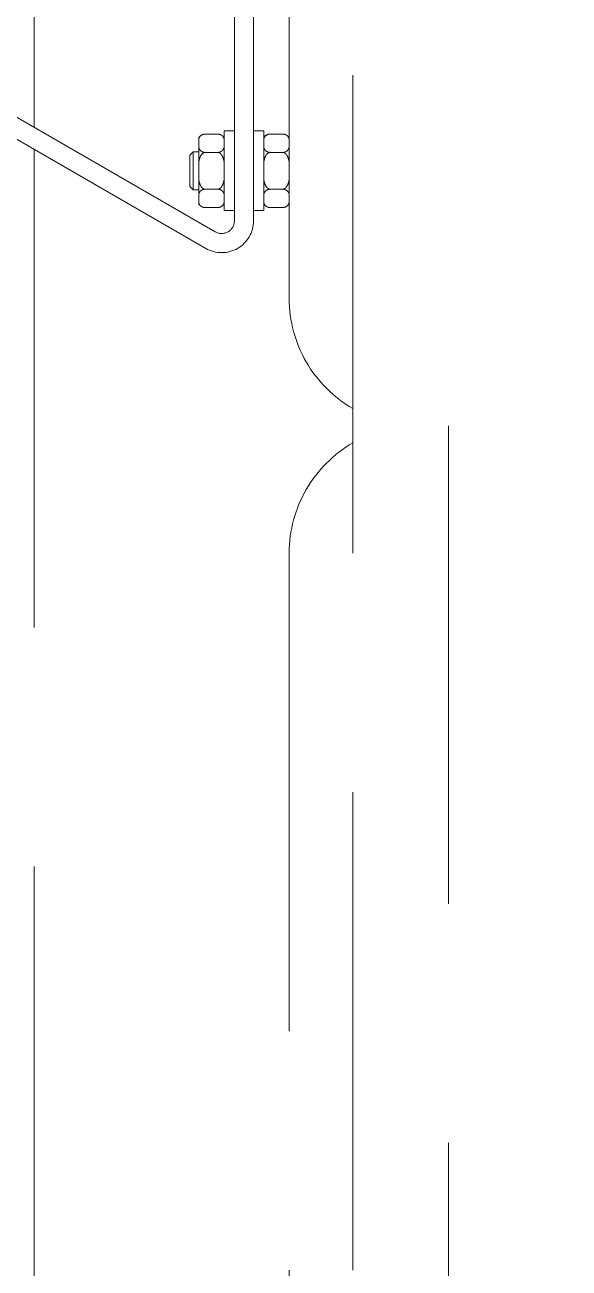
# Model space of a CAD drawing. Header units: inches. Extents: x 16559 to 58559, y 6500 to 36200.
# Drawn here: x 34803.1 to 34888.5, y 23422 to 23617.1 of the extents above; entities that cross this region are included whole.
import ezdxf

# ---------------------------------------------------------------- set-up
doc = ezdxf.new("R2010")
doc.units = ezdxf.units.IN
doc.header["$LTSCALE"] = 300
doc.linetypes.add('NASCOSTA', pattern=[0.375, 0.25, -0.125])
doc.layers.add('MACCHINA', color=40, linetype='Continuous')

# ---------------------------------------------------------------- blocks, each defined once
blk = doc.blocks.new('A$C4fed211f')
at = {"layer": 'MACCHINA', "color": 254, "linetype": 'NASCOSTA', "lineweight": 5}
for p, q in [((-900, 962.8), (-900, 690)), ((-890, 950), (-890, 390)), ((-908.6, 887.84), (-908.6, 702.16)), ((-905.6, 702.16), (-905.6, 887.84)), ((-940, 782.5), (-940, 716.82)), ((-911.6, 700.43), (-967.67, 732.8)), ((-970.02, 730.69), (-913.1, 697.83)), ((-908.6, 716.25), (-910.2, 716.25)), ((-910.2, 703.75), (-910.2, 716.25)), ((-904, 716.25), (-905.6, 716.25)), ((-904, 716.25), (-904, 703.75)), ((-914.2, 704.83), (-914.2, 715.17)), ((-913.16, 715.77), (-911.24, 715.77)), ((-901.04, 715.77), (-902.96, 715.77)), ((-940, 713.36), (-940, 532)), ((-915.04, 713), (-915.6, 712.44)), ((-915.6, 707.56), (-915.6, 712.44)), ((-914.2, 713), (-915.04, 713)), ((-915.04, 713), (-915.04, 707)), ((-911.24, 712.89), (-913.16, 712.89)), ((-901.04, 712.88), (-902.96, 712.88)), ((-915.6, 707.56), (-915.04, 707)), ((-915.04, 707), (-914.2, 707)), ((-913.16, 707.12), (-911.24, 707.12)), ((-902.96, 707.12), (-901.04, 707.12)), ((-913.16, 704.23), (-911.24, 704.23)), ((-910.2, 703.75), (-908.6, 703.75)), ((-905.6, 703.75), (-904, 703.75)), ((-901.04, 704.23), (-902.96, 704.23)), ((-875, 670), (-875, 200)), ((-775, 670), (-875, 670)), ((-900, 650), (-900, 200))]:
    blk.add_line(p, q, dxfattribs=at)
blk.add_circle((-1025.6, 795), 85, dxfattribs=at)
for centre, radius, start, end in [((-913.16, 714.57), 1.2, 128.6178, 150), ((-913.16, 714.57), 1.2, 90, 90.7699), ((-911.24, 714.57), 1.2, 69.933, 90), ((-911.24, 714.57), 1.2, 30, 53.1222), ((-902.96, 714.57), 1.2, 90.7699, 150), ((-901.04, 714.57), 1.2, 69.933, 90), ((-901.04, 714.57), 1.2, 30, 53.1222), ((-913.16, 705.43), 1.2, 210, 233.1222), ((-913.16, 705.43), 1.2, 249.933, 270), ((-911.24, 705.43), 1.2, 270.7699, 330), ((-902.96, 705.43), 1.2, 210, 233.1222), ((-902.96, 705.43), 1.2, 249.934, 275.1041), ((-901.04, 705.43), 1.2, 270.7699, 330), ((-910.6, 702.16), 5, 240, 0), ((-910.6, 702.16), 2, 240, 0), ((-880, 690), 20, 180, 240), ((-880, 650), 20, 120, 180)]:
    blk.add_arc(centre, radius, start, end, dxfattribs=at)
for points, knots in [([(-914.2, 714.99), (-914.14, 715.14), (-914.07, 715.35), (-913.81, 715.58), (-913.59, 715.7), (-913.36, 715.76), (-913.22, 715.77), (-913.16, 715.77)], [0, 0, 0, 0, 0.449309, 0.620847, 0.793578, 0.907876, 1, 1, 1, 1]), ([(-910.2, 714.99), (-910.26, 715.14), (-910.33, 715.35), (-910.59, 715.58), (-910.81, 715.7), (-911.04, 715.76), (-911.18, 715.77), (-911.24, 715.77)], [0, 0, 0, 0, 0.449309, 0.620847, 0.793578, 0.907876, 1, 1, 1, 1]), ([(-904, 714.99), (-903.94, 715.14), (-903.87, 715.35), (-903.61, 715.58), (-903.39, 715.7), (-903.16, 715.76), (-903.02, 715.77), (-902.96, 715.77)], [0, 0, 0, 0, 0.449309, 0.620847, 0.793578, 0.907876, 1, 1, 1, 1]), ([(-900, 714.99), (-900.06, 715.14), (-900.13, 715.35), (-900.39, 715.58), (-900.61, 715.7), (-900.84, 715.76), (-900.98, 715.77), (-901.04, 715.77)], [0, 0, 0, 0, 0.449309, 0.620847, 0.793578, 0.907876, 1, 1, 1, 1]), ([(-913.16, 712.89), (-913.23, 712.89), (-913.37, 712.9), (-913.6, 712.96), (-913.86, 713.1), (-914.08, 713.35), (-914.16, 713.56), (-914.2, 713.67)], [0, 0, 0, 0, 0.104694, 0.209031, 0.376552, 0.658606, 1, 1, 1, 1]), ([(-913.16, 712.88), (-913.2, 712.88), (-913.31, 712.87), (-913.5, 712.8), (-913.75, 712.59), (-914.03, 712.13), (-914.15, 711.66), (-914.2, 711.35), (-914.2, 711.32)], [0, 0, 0, 0, 0.058361, 0.158739, 0.302182, 0.526326, 0.959745, 1, 1, 1, 1]), ([(-911.24, 712.89), (-911.17, 712.89), (-911.03, 712.9), (-910.8, 712.96), (-910.54, 713.1), (-910.32, 713.35), (-910.24, 713.56), (-910.2, 713.67)], [0, 0, 0, 0, 0.104694, 0.209031, 0.376552, 0.658606, 1, 1, 1, 1]), ([(-911.24, 712.88), (-911.2, 712.88), (-911.09, 712.87), (-910.9, 712.8), (-910.65, 712.59), (-910.37, 712.13), (-910.25, 711.66), (-910.2, 711.35), (-910.2, 711.32)], [0, 0, 0, 0, 0.058361, 0.158739, 0.302182, 0.526326, 0.959745, 1, 1, 1, 1]), ([(-902.96, 712.89), (-903.03, 712.89), (-903.17, 712.9), (-903.4, 712.96), (-903.66, 713.1), (-903.88, 713.35), (-903.96, 713.56), (-904, 713.67)], [0, 0, 0, 0, 0.104694, 0.209031, 0.376552, 0.658606, 1, 1, 1, 1]), ([(-904, 711.32), (-903.99, 711.39), (-903.94, 711.72), (-903.81, 712.16), (-903.55, 712.59), (-903.3, 712.8), (-903.09, 712.88), (-902.99, 712.88), (-902.96, 712.88)], [0, 0, 0, 0, 0.109674, 0.49306, 0.671467, 0.851796, 0.957939, 1, 1, 1, 1]), ([(-901.04, 712.89), (-900.97, 712.89), (-900.83, 712.9), (-900.6, 712.96), (-900.34, 713.1), (-900.12, 713.35), (-900.04, 713.56), (-900, 713.67)], [0, 0, 0, 0, 0.104694, 0.209031, 0.376552, 0.658606, 1, 1, 1, 1]), ([(-900, 711.32), (-900.01, 711.39), (-900.06, 711.72), (-900.19, 712.16), (-900.45, 712.59), (-900.7, 712.8), (-900.91, 712.88), (-901.01, 712.88), (-901.04, 712.88)], [0, 0, 0, 0, 0.109674, 0.49306, 0.671467, 0.851796, 0.957939, 1, 1, 1, 1]), ([(-914.2, 708.68), (-914.19, 708.61), (-914.14, 708.28), (-914.01, 707.84), (-913.75, 707.41), (-913.5, 707.2), (-913.29, 707.12), (-913.19, 707.12), (-913.16, 707.12)], [0, 0, 0, 0, 0.109674, 0.49306, 0.671467, 0.851796, 0.957939, 1, 1, 1, 1]), ([(-910.2, 708.68), (-910.21, 708.61), (-910.26, 708.28), (-910.39, 707.84), (-910.65, 707.41), (-910.9, 707.2), (-911.11, 707.12), (-911.21, 707.12), (-911.24, 707.12)], [0, 0, 0, 0, 0.109674, 0.49306, 0.671467, 0.851796, 0.957939, 1, 1, 1, 1]), ([(-902.96, 707.12), (-903, 707.12), (-903.11, 707.13), (-903.3, 707.2), (-903.55, 707.41), (-903.83, 707.87), (-903.95, 708.34), (-904, 708.65), (-904, 708.68)], [0, 0, 0, 0, 0.058361, 0.158739, 0.302182, 0.526326, 0.959745, 1, 1, 1, 1]), ([(-901.04, 707.12), (-901, 707.12), (-900.89, 707.13), (-900.7, 707.2), (-900.45, 707.41), (-900.17, 707.87), (-900.05, 708.34), (-900, 708.65), (-900, 708.68)], [0, 0, 0, 0, 0.058361, 0.158739, 0.302182, 0.526326, 0.959745, 1, 1, 1, 1]), ([(-913.16, 707.11), (-913.23, 707.11), (-913.37, 707.1), (-913.6, 707.04), (-913.86, 706.9), (-914.08, 706.65), (-914.16, 706.44), (-914.2, 706.33)], [0, 0, 0, 0, 0.104694, 0.209031, 0.376552, 0.658606, 1, 1, 1, 1]), ([(-911.24, 707.11), (-911.17, 707.11), (-911.03, 707.1), (-910.8, 707.04), (-910.54, 706.9), (-910.32, 706.65), (-910.24, 706.44), (-910.2, 706.33)], [0, 0, 0, 0, 0.104694, 0.209031, 0.376552, 0.658606, 1, 1, 1, 1]), ([(-902.96, 707.11), (-903.03, 707.11), (-903.17, 707.1), (-903.4, 707.04), (-903.66, 706.9), (-903.88, 706.65), (-903.96, 706.44), (-904, 706.33)], [0, 0, 0, 0, 0.104694, 0.209031, 0.376552, 0.658606, 1, 1, 1, 1]), ([(-901.04, 707.11), (-900.97, 707.11), (-900.83, 707.1), (-900.6, 707.04), (-900.34, 706.9), (-900.12, 706.65), (-900.04, 706.44), (-900, 706.33)], [0, 0, 0, 0, 0.104694, 0.209031, 0.376552, 0.658606, 1, 1, 1, 1]), ([(-914.2, 705.01), (-914.14, 704.86), (-914.07, 704.65), (-913.81, 704.42), (-913.59, 704.3), (-913.36, 704.24), (-913.22, 704.23), (-913.16, 704.23)], [0, 0, 0, 0, 0.449309, 0.620847, 0.793578, 0.907876, 1, 1, 1, 1]), ([(-910.2, 705.01), (-910.26, 704.86), (-910.33, 704.65), (-910.59, 704.42), (-910.81, 704.3), (-911.04, 704.24), (-911.18, 704.23), (-911.24, 704.23)], [0, 0, 0, 0, 0.449309, 0.620847, 0.793578, 0.907876, 1, 1, 1, 1]), ([(-904, 705.01), (-903.94, 704.86), (-903.87, 704.65), (-903.61, 704.42), (-903.39, 704.3), (-903.16, 704.24), (-903.02, 704.23), (-902.96, 704.23)], [0, 0, 0, 0, 0.449309, 0.620847, 0.793578, 0.907876, 1, 1, 1, 1]), ([(-900, 705.01), (-900.06, 704.86), (-900.13, 704.65), (-900.39, 704.42), (-900.61, 704.3), (-900.84, 704.24), (-900.98, 704.23), (-901.04, 704.23)], [0, 0, 0, 0, 0.449309, 0.620847, 0.793578, 0.907876, 1, 1, 1, 1])]:
    blk.add_open_spline(points, degree=3, knots=knots, dxfattribs=at)

msp = doc.modelspace()

# ---------------------------------------------------------------- block references
at = {"layer": 'MACCHINA'}
msp.add_blockref('A$C4fed211f', (35744.563, 22884.213), dxfattribs=at)

doc.saveas('drawing.dxf')
